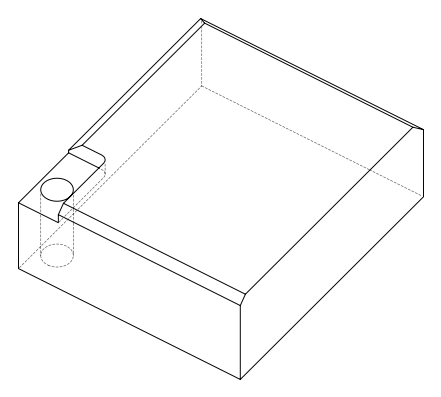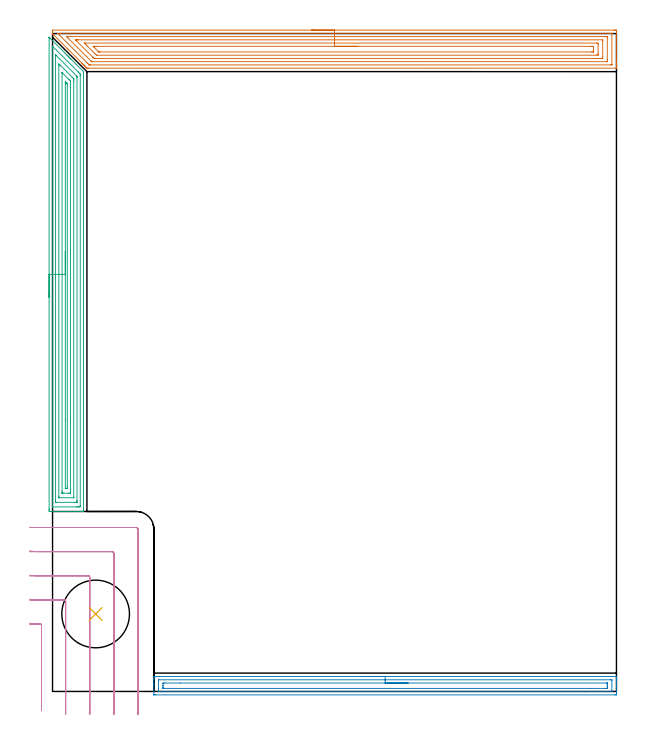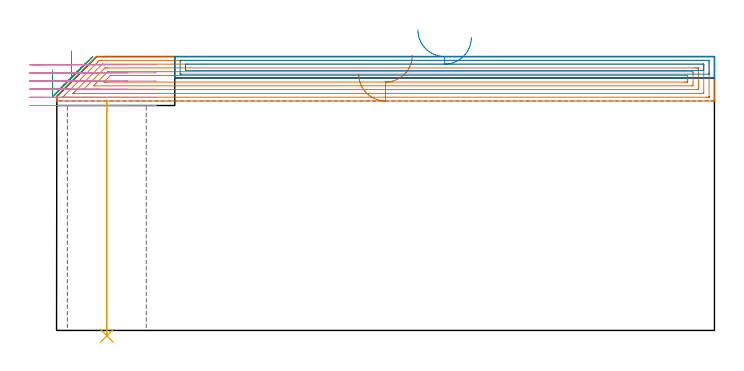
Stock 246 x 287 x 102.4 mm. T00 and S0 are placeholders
(PLAN: 5 operations, 2 tool changes, 32.9 min)
(1 AREA_MILL | FG_CHAMFER_SURFACE | UGT0205_001 | 11.83 min | 33887 mm3)
(2 AREA_MILL_1 | FG_CHAMFER_SURFACE_1 | UGT0205_001 | 5.06 min | 6624 mm3)
(3 AREA_MILL_2 | FG_CHAMFER_SURFACE_2 | UGT0205_001 | 9.8 min | 22972 mm3)
(4 MILL_CORNER_NOTCH_RECTANGULAR | CORNER_NOTCH_RECTANGULAR | UGT0201_103 | Follow Part, ap 3.5, ae 75% | 5.84 min | 62291 mm3)
(5 INDEXABLE_INSERT_DRILL_THROUGH_HOLE_FROM_SOLID | STEP1HOLE | NXT0302_030 | 0.36 min | 57454 mm3)
(TOOL UGT0205_001 | Chamfer Mill 20 x 3 x 45 deg. | D20 FL50 Z2)
(TOOL UGT0201_103 | End Mill 14 mm | D14 FL19 Z2)
(TOOL NXT0302_030 | Index. Insert Drill 29.5mm [880-D2950L32-03] | D29.5 PA176 FL89 Z2)
(OP 1 AREA_MILL)
G17 G21 G94 G90
T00 M6
G54
G17 G0 G90 X113. Y288.5 S1061 M3
G43 Z112.4 H0
Z95.8
G94 G1 X113.038 Z94.929 F250.
X113.152 Z94.064
X113.341 Z93.212
X113.603 Z92.38
X113.937 Z91.574
X114.34 Z90.8
X114.808 Z90.064
X115.34 Z89.372
X115.929 Z88.729
X116.572 Z88.14
X117.264 Z87.609
X118. Z87.14
X118.774 Z86.737
X119.58 Z86.403
X120.412 Z86.141
X121.264 Z85.952
X122.128 Z85.838
X123. Z85.8
X244.976
X245.383 Y288.499 Z85.801
X245.785 Y288.496 Z85.803
X245.99 Y288.492 Z85.805
X245.994 Y288.1 Z86.197
X246. Y287.493 Z86.804
Y275.54 Z98.755
Y274.933 Z99.361
Y274.391 Z99.906
Y274.056 Z100.24
Y273.513 Z100.783
Y273.178 Z101.117
Y272.507 Z101.793
Y272.205 Z102.094
X245.997 Y272.05 Z102.242
X245.99 Y271.902 Z102.388
X245.829 Y271.9 Z102.4
X15.803
X14.998 Y271.906 Z102.392
X14.99 Y271.911 Z102.387
X14.91 Y271.989 Z102.309
X14.598 Y272.3 Z101.996
X14.464 Y272.435 Z101.862
X14.298 Y272.601 Z101.697
X14.159 Y272.739 Z101.557
X14.017 Y272.882 Z101.416
X13.867 Y273.032 Z101.265
X13.72 Y273.178 Z101.118
X13.57 Y273.329 Z100.969
X13.435 Y273.464 Z100.834
X13.281 Y273.617 Z100.678
X13.124 Y273.775 Z100.523
X13.004 Y273.895 Z100.403
X12.842 Y274.056 Z100.239
X12.677 Y274.222 Z100.076
X12.573 Y274.326 Z99.972
X6.647 Y280.252 Z94.047
X0.554 Y286.344 Z87.952
X0.382 Y286.518 Z87.782
X0.32 Y286.58 Z87.72
X0.116 Y286.783 Z87.515
X0.022 Y286.879 Z87.418
X0.001 Y286.909 Z87.388
X0. Y287.287 Z87.012
Y288.1 Z86.195
Y288.268 Z86.028
X0.001 Y288.434 Z85.862
X0.003 Y288.491 Z85.805
X0.171 Y288.5 Z85.8
X123.
Y287.086 Z87.214
X242.842
X243.596 Y287.085 Z87.215
X243.737 Y287.084 Z87.216
X243.952 Y287.079 Z87.221
X243.991 Y287.073 Z87.227
X243.995 Y287.044 Z87.256
X243.997 Y287.012 Z87.288
X244. Y286.826 Z87.474
X243.999 Y273.526 Z100.774
X243.996 Y273.421 Z100.879
X243.991 Y273.351 Z100.949
X243.987 Y273.321 Z100.979
X243.457 Y273.315 Z100.985
X16.558 Y273.314 Z100.986
X16.181 Y273.317 Z100.983
X16.087 Y273.319 Z100.981
X16.045 Y273.321 Z100.979
X15.985 Y273.376 Z100.924
X15.804 Y273.549 Z100.751
X15.294 Y274.056 Z100.244
X14.91 Y274.439 Z99.861
X3.005 Y286.344 Z87.956
X2.404 Y286.948 Z87.352
X2.318 Y287.039 Z87.261
X2.29 Y287.07 Z87.23
X2.404 Y287.079 Z87.221
X2.547 Y287.082 Z87.218
X3.297 Y287.085 Z87.215
X3.436 Y287.086 Z87.214
X123.
Y285.671 Z88.629
X240.916
X241.605 Y285.667 Z88.633
X241.809 Y285.664 Z88.636
X241.99 Y285.648 Z88.652
X241.995 Y285.467 Z88.833
X241.999 Y285.281 Z89.019
X242. Y275.624 Z98.676
X241.996 Y274.933 Z99.367
X241.993 Y274.753 Z99.547
X241.984 Y274.735 Z99.565
X241.965 Y274.733 Z99.567
X241.914 Y274.73 Z99.57
X241.809 Y274.729 Z99.571
X17.382
X17.243 Y274.731 Z99.569
X17.132 Y274.735 Z99.565
X17.072 Y274.739 Z99.561
X17.051 Y274.758 Z99.542
X16.868 Y274.933 Z99.367
X16.697 Y275.102 Z99.198
X6.871 Y284.929 Z89.371
X6.337 Y285.467 Z88.833
X6.165 Y285.645 Z88.655
X6.148 Y285.665 Z88.635
X6.204 Y285.667 Z88.633
X6.315 Y285.67 Z88.63
X6.454 Y285.671 Z88.629
X6.662
X123.
Y284.257 Z90.043
X239.861
X239.936 Y284.256 Z90.044
X239.97 Y284.253 Z90.047
X239.985 Y284.251 Z90.049
X239.99 Y284.238 Z90.062
X239.994 Y284.138 Z90.162
X240. Y283.734 Z90.566
Y276.689 Z97.611
X239.993 Y276.261 Z98.039
X239.99 Y276.161 Z98.139
X239.87 Y276.15 Z98.15
X239.681 Y276.147 Z98.153
X239.13 Y276.144 Z98.156
X238.792 Y276.143 Z98.157
X19.038 Y276.144 Z98.156
X18.483 Y276.147 Z98.153
X18.139 Y276.15 Z98.15
X17.59 Y276.66 Z97.64
X17.56 Y276.689 Z97.611
X10.444 Y283.806 Z90.494
X10.143 Y284.117 Z90.183
X10.014 Y284.251 Z90.049
X10.082 Y284.252 Z90.048
X10.444 Y284.255 Z90.045
X10.782 Y284.257 Z90.043
X11.337
X123.
Y282.843 Z91.457
X237.333
X237.99 Y282.833 Z91.467
X237.999 Y282.189 Z92.111
Y278.444 Z95.856
X237.996 Y277.803 Z96.497
X237.99 Y277.567 Z96.733
X237.353 Y277.557 Z96.743
X19.377
X19.144 Y277.567 Z96.733
X18.483 Y278.216 Z96.084
X14.743 Y281.956 Z92.344
X14.017 Y282.686 Z91.614
X13.877 Y282.833 Z91.467
X14.008 Y282.842 Z91.458
X14.017 Y282.843 Z91.457
X123.
Y281.429 Z92.871
X234.663
X235.2 Y281.428 Z92.872
X235.556 Y281.426 Z92.874
X235.913 Y281.422 Z92.878
X235.99 Y281.411 Z92.889
X235.994 Y281.339 Z92.961
X235.998 Y281.223 Z93.077
X235.999 Y281.078 Z93.222
X236. Y280.642 Z93.658
Y279.764 Z94.536
X235.998 Y279.322 Z94.978
X235.995 Y279.104 Z95.196
X235.99 Y278.996 Z95.304
X235.987 Y278.978 Z95.322
X235.964 Y278.975 Z95.325
X235.912 Y278.973 Z95.327
X235.556 Y278.972 Z95.328
X235.02 Y278.971 Z95.329
X20.627
X20.27 Y278.973 Z95.327
X20.22 Y278.975 Z95.325
X20.192 Y278.978 Z95.322
X20.165 Y278.995 Z95.305
X20.05 Y279.104 Z95.196
X19.827 Y279.322 Z94.978
X18.07 Y281.078 Z93.222
X17.936 Y281.213 Z93.087
X17.831 Y281.321 Z92.979
X17.765 Y281.393 Z92.907
X17.739 Y281.422 Z92.878
X17.77 Y281.423 Z92.877
X18.128 Y281.427 Z92.873
X18.483 Y281.428 Z92.872
X19.02 Y281.429 Z92.871
X123.
X123.872 Z92.909
X124.737 Z93.023
X125.588 Z93.212
X126.42 Z93.474
X127.226 Z93.808
X128. Z94.211
X128.736 Z94.68
X129.428 Z95.211
X130.071 Z95.8
X130.66 Z96.443
X131.192 Z97.135
X131.66 Z97.871
X132.063 Z98.645
X132.397 Z99.451
X132.659 Z100.283
X132.848 Z101.135
X132.962 Z102.
X133. Z102.871
G0 Z112.4
M5
M2
(OP 2 AREA_MILL_1)
G17 G21 G94 G90
T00 M6
G54
G17 G0 G90 X135.1 Y6.5 S1061 M3
G43 Z112.4 H0
G94 G1 X135.138 Z111.528 F250.
X135.252 Z110.663
X135.441 Z109.812
X135.703 Z108.98
X136.037 Z108.174
X136.44 Z107.4
X136.908 Z106.664
X137.44 Z105.972
X138.029 Z105.329
X138.672 Z104.74
X139.364 Z104.208
X140.1 Z103.74
X140.874 Z103.337
X141.68 Z103.003
X142.512 Z102.741
X143.364 Z102.552
X144.228 Z102.438
X145.1 Z102.4
X245.852
X245.993 Y6.497 Z102.388
X246. Y6.491 Z102.381
Y6.189 Z102.088
Y5.734 Z101.633
Y5.148 Z101.043
Y3.09 Z98.987
Y2.503 Z98.397
Y1.912 Z97.808
Y-0.736 Z95.161
X245.997 Y-1.031 Z94.866
X245.991 Y-1.491 Z94.406
X245.875 Y-1.495 Z94.403
X245.406 Y-1.5 Z94.4
X44.794
X44.224 Y-1.499 Z94.399
X44.203 Y-1.496 Z94.401
X44.2 Y-1.463 Z94.434
Y2.5 Z98.395
Y3.09 Z98.987
Y3.383 Z99.279
Y5.148 Z101.043
Y5.734 Z101.633
Y6.189 Z102.088
Y6.491 Z102.381
X44.207 Y6.497 Z102.388
X44.348 Y6.5 Z102.4
X145.1
Y5.086 Z100.986
X243.623 Y5.085 Z100.985
X243.687
X243.99 Y5.075 Z100.975
X243.996 Y4.981 Z100.881
X244. Y4.775 Z100.675
X243.999 Y0.362 Z96.262
X243.99 Y-0.011 Z95.889
X243.977 Y-0.079 Z95.821
X243.933 Y-0.083 Z95.817
X243.83 Y-0.085 Z95.815
X46.577
X46.513
X46.21 Y-0.075 Z95.825
X46.204 Y0.019 Z95.919
X46.2 Y0.225 Z96.125
X46.201 Y4.638 Z100.538
X46.21 Y5.011 Z100.911
X46.223 Y5.079 Z100.979
X46.267 Y5.083 Z100.983
X46.37 Y5.085 Z100.985
X145.1 Y5.086 Z100.986
Y3.671 Z99.571
X241.84
X241.937 Y3.67 Z99.57
X241.971 Y3.667 Z99.567
X241.984 Y3.666 Z99.566
X241.99 Y3.646 Z99.546
X241.995 Y3.541 Z99.441
X241.999 Y3.383 Z99.283
X242. Y3.224 Z99.124
Y2.5 Z98.4
Y2.342 Z98.242
X241.996 Y1.617 Z97.517
X241.992 Y1.467 Z97.367
X241.976 Y1.335 Z97.235
X241.84 Y1.334 Z97.234
X241.239 Y1.329 Z97.229
X234.358 Y1.328 Z97.228
X48.36 Y1.329 Z97.229
X48.263 Y1.33 Z97.23
X48.229 Y1.333 Z97.233
X48.216 Y1.334 Z97.234
X48.21 Y1.354 Z97.254
X48.205 Y1.459 Z97.359
X48.201 Y1.617 Z97.517
X48.2 Y1.776 Z97.676
Y2.5 Z98.4
Y2.658 Z98.558
X48.204 Y3.383 Z99.283
X48.208 Y3.533 Z99.433
X48.224 Y3.665 Z99.565
X48.36 Y3.666 Z99.566
X48.961 Y3.671 Z99.571
X55.805 Y3.672 Z99.572
X145.1 Y3.671 Z99.571
X145.972 Z99.61
X146.836 Z99.723
X147.688 Z99.912
X148.52 Z100.175
X149.326 Z100.508
X150.1 Z100.911
X150.836 Z101.38
X151.528 Z101.911
X152.171 Z102.5
X152.76 Z103.144
X153.292 Z103.836
X153.76 Z104.571
X154.163 Z105.345
X154.497 Z106.151
X154.759 Z106.983
X154.948 Z107.835
X155.062 Z108.7
X155.1 Z109.571
G0 Z112.4
M5
M2
(OP 3 AREA_MILL_2)
G17 G21 G94 G90
T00 M6
G54
G17 G0 G90 X-1.5 Y171.95 S1061 M3
G43 Z112.4 H0
Z97.4
G94 G1 Y171.988 Z96.528 F250.
Y172.102 Z95.664
Y172.291 Z94.812
Y172.553 Z93.98
Y172.887 Z93.174
Y173.29 Z92.4
Y173.758 Z91.664
Y174.29 Z90.972
Y174.879 Z90.329
Y175.522 Z89.74
Y176.214 Z89.208
Y176.95 Z88.74
Y177.724 Z88.337
Y178.53 Z88.003
Y179.362 Z87.741
Y180.213 Z87.552
Y181.078 Z87.438
Y181.95 Z87.4
X-1.499 Y285.367 Z87.401
Y285.373
X-1.495 Y285.383 Z87.404
X-1.491 Y285.384 Z87.408
X-1.468 Y285.367 Z87.431
X-1.051 Y284.952 Z87.847
X5.202 Y278.698 Z94.102
X5.559 Y278.342 Z94.456
X6.047 Y277.853 Z94.947
X6.282 Y277.619 Z95.18
X6.441 Y277.462 Z95.336
X6.594 Y277.307 Z95.492
X6.729 Y277.172 Z95.627
X6.881 Y277.021 Z95.777
X7.029 Y276.872 Z95.926
X7.177 Y276.724 Z96.074
X7.322 Y276.58 Z96.218
X7.463 Y276.438 Z96.361
X7.624 Y276.277 Z96.521
X7.763 Y276.139 Z96.658
X7.898 Y276.003 Z96.795
X8.071 Y275.83 Z96.968
X13.435 Y270.466 Z102.334
X13.492 Y270.403 Z102.391
X13.493 Y270.397 Z102.392
X13.5 Y269.572 Z102.4
Y78.681
X13.497 Y78.507 Z102.388
Y78.506 Z102.387
X13.135 Y78.5 Z102.035
X12.885 Z101.784
X12.169 Z101.064
X10.93 Z99.827
X9.525 Z98.421
X-0.431 Z88.466
X-1.051 Y78.502 Z87.847
X-1.265 Y78.505 Z87.633
X-1.492 Y78.51 Z87.406
X-1.495 Y78.678 Z87.403
X-1.499 Y79.129 Z87.401
X-1.5 Y79.585 Z87.4
Y181.95
X-0.086 Z88.814
X-0.085 Y281.11 Z88.815
X-0.079 Y281.515 Z88.821
X-0.06 Y281.501 Z88.84
X-0.02 Y281.467 Z88.88
X0.017 Y281.432 Z88.917
X11.288 Y270.162 Z100.188
X11.874 Y269.572 Z100.774
X12.073 Y269.366 Z100.973
X12.079 Y269.167 Z100.979
X12.085 Y268.763 Z100.985
Y268.678
Y81.002
X12.084 Y80.917 Z100.984
X12.079 Y80.522 Z100.979
X11.692 Y80.507 Z100.592
X11.288 Y80.502 Z100.188
X10.817 Y80.5 Z99.717
X10.407 Z99.307
X0.014 Y80.501 Z88.914
X-0.02 Y80.502 Z88.88
X-0.055 Y80.506 Z88.845
X-0.078 Y80.509 Z88.822
X-0.079 Y80.537 Z88.821
X-0.085 Y80.831 Z88.815
X-0.086 Y181.95 Z88.814
X1.328 Z90.228
X1.329 Y276.993 Z90.229
X1.332 Y277.619 Z90.232
X1.334 Y277.652 Z90.234
Y277.654
X1.378 Y277.619 Z90.278
X1.593 Y277.406 Z90.493
X10.407 Y268.594 Z99.307
X10.606 Y268.391 Z99.506
X10.654 Y268.338 Z99.554
X10.663 Y268.326 Z99.563
X10.666 Y268.296 Z99.566
X10.669 Y268.231 Z99.569
X10.671 Y268.052 Z99.571
Y267.783
Y83.33
X10.669 Y82.705 Z99.569
X10.667 Y82.571 Z99.567
X10.665 Y82.513 Z99.565
X10.603 Y82.506 Z99.503
X10.407 Y82.503 Z99.307
X9.727 Y82.5 Z98.627
X9.525 Z98.425
X1.795 Z90.695
X1.593 Y82.503 Z90.493
X1.392 Y82.508 Z90.292
X1.34 Y82.51 Z90.24
X1.335 Y82.545 Z90.235
X1.332 Y82.616 Z90.232
X1.33 Y82.705 Z90.23
X1.329 Y82.974 Z90.229
X1.328 Y83.599 Z90.228
Y181.95
X2.743 Z91.643
X2.744 Y272.875 Z91.644
X2.745 Y273.148 Z91.645
X2.75 Y273.763 Z91.65
X3.356 Y273.193 Z92.256
X3.403 Y273.148 Z92.303
X8.768 Y267.783 Z97.668
X8.895 Y267.655 Z97.795
X9.16 Y267.383 Z98.06
X9.237 Y267.303 Z98.137
X9.251 Y267.274 Z98.151
X9.253 Y267.238 Z98.153
X9.256 Y267.163 Z98.156
X9.257 Y266.889 Z98.157
Y266.267
Y84.765
X9.255 Y84.558 Z98.155
X9.253 Y84.523 Z98.153
X9.25 Y84.511 Z98.15
X9.244 Y84.508 Z98.144
X9.19 Y84.503 Z98.09
X9.081 Y84.501 Z97.981
X2.918 Z91.818
X2.811 Y84.502 Z91.711
X2.757 Y84.506 Z91.657
X2.749 Y84.509 Z91.649
X2.746 Y84.514 Z91.646
X2.744 Y84.536 Z91.644
X2.743 Y84.641 Z91.643
Y85.115
Y181.95
X4.157 Z93.057
X4.158 Y269.735 Z93.058
X4.162 Y269.898 Z93.062
X4.164 Y269.929 Z93.064
X4.17 Y269.926 Z93.07
X4.196 Y269.904 Z93.096
X4.237 Y269.864 Z93.137
X7.211 Y266.889 Z96.111
X7.763 Y266.327 Z96.663
X7.836 Y266.236 Z96.736
X7.841 Y266.077 Z96.741
X7.842 Y265.995 Z96.742
X7.843 Y87.012 Z96.743
X7.841 Y86.849 Z96.741
X7.836 Y86.527 Z96.736
X7.822 Y86.509 Z96.722
X7.804 Y86.505 Z96.704
X7.763 Y86.502 Z96.663
X7.547 Y86.5 Z96.447
X6.881 Z95.781
X4.903 Z93.803
X4.237 Y86.502 Z93.137
X4.193 Y86.504 Z93.093
X4.171 Y86.509 Z93.071
X4.164 Y86.515 Z93.064
X4.161 Y86.604 Z93.061
X4.158 Y86.93 Z93.058
X4.157 Y87.094 Z93.057
Y181.95
X5.571 Z94.471
Y265.101
X5.573 Y265.535 Z94.473
X5.577 Y265.995 Z94.477
X5.578 Y266.055 Z94.478
X5.649 Y265.995 Z94.549
X6. Y265.65 Z94.9
X6.272 Y265.376 Z95.172
X6.408 Y265.234 Z95.308
X6.422 Y265.218 Z95.322
X6.425 Y265.201 Z95.325
X6.427 Y265.163 Z95.327
X6.428 Y265.101 Z95.328
X6.429 Y264.666 Z95.329
Y89.423
X6.427 Y88.964 Z95.327
X6.423 Y88.534 Z95.323
X6.422 Y88.51 Z95.322
X6.399 Y88.507 Z95.299
X6.343 Y88.503 Z95.243
X6.228 Y88.501 Z95.128
X6. Y88.5 Z94.9
X5.575 Y88.501 Z94.475
X5.573 Y88.503 Z94.473
X5.572 Y88.504 Z94.472
X5.571 Y118.321 Z94.471
Y181.95
Y182.822 Z94.509
Y183.686 Z94.623
Y184.538 Z94.812
Y185.37 Z95.074
Y186.176 Z95.408
Y186.95 Z95.811
Y187.686 Z96.28
Y188.378 Z96.811
Y189.021 Z97.4
Y189.61 Z98.043
Y190.141 Z98.735
Y190.61 Z99.471
Y191.013 Z100.245
Y191.347 Z101.051
Y191.609 Z101.883
Y191.798 Z102.735
Y191.912 Z103.6
Y191.95 Z104.471
G0 Z112.4
M5
M2
(OP 4 MILL_CORNER_NOTCH_RECTANGULAR)
G17 G21 G94 G90
T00 M6
G54
G17 G0 G90 X-4.8 Y-8.095 S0 M3
G43 Z112.4 H0
Z99.35
G94 G1 Y-5.095 F250.
Y28.804 F500.
G3 X-5.496 Y29.5 R0.7
G1 X-6.325
G2 X-7. Y29.505 R42.
G1 X-10. Y29.554 F250.
G0 Z112.4
X5.7 Y-10.
Z99.35
G1 Y-7.
Y39.304 F500.
G3 X5.004 Y40. R0.7
G1 X-6.325
G2 X-7. Y40.007 R31.5
G1 X-9.999 Y40.072 F250.
G0 Z112.4
X16.2 Y-10.
Z99.35
G1 Y-7.
Y49.804 F500.
G3 X15.504 Y50.5 R0.7
G1 X-6.325
G2 X-7. Y50.511 R21.
G1 X-9.998 Y50.607 F250.
G0 Z112.4
X26.7 Y-10.
Z99.35
G1 Y-7.
Y60.304 F500.
G3 X26.003 Y61. R0.7
G1 X-6.325
G2 X-7. Y61.022 R10.5
G1 X-9.994 Y61.215 F250.
G0 Z112.4
X37.2 Y-10.
Z99.35
G1 Y-7.
Y70.803 F500.
G3 X36.503 Y71.5 R0.7
G1 X-6.325
X-9.325 F250.
G0 Z112.4
X-4.8 Y-8.095
Z96.3
G1 Y-5.095
Y28.804 F500.
G3 X-5.496 Y29.5 R0.7
G1 X-6.35
G2 X-7. Y29.505 R42.
G1 X-10. Y29.551 F250.
G0 Z112.4
X5.7 Y-10.
Z96.3
G1 Y-7.
Y39.304 F500.
G3 X5.004 Y40. R0.7
G1 X-6.35
G2 X-7. Y40.007 R31.5
G1 X-9.999 Y40.069 F250.
G0 Z112.4
X16.2 Y-10.
Z96.3
G1 Y-7.
Y49.804 F500.
G3 X15.504 Y50.5 R0.7
G1 X-6.35
G2 X-7. Y50.51 R21.
G1 X-9.999 Y50.603 F250.
G0 Z112.4
X26.7 Y-10.
Z96.3
G1 Y-7.
Y60.303 F500.
G3 X26.003 Y61. R0.7
G1 X-6.35
G2 X-7. Y61.02 R10.5
G1 X-9.994 Y61.206 F250.
G0 Z112.4
X37.2 Y-10.
Z96.3
G1 Y-7.
Y70.803 F500.
G3 X36.503 Y71.5 R0.7
G1 X-6.35
X-9.35 F250.
G0 Z112.4
X-4.8 Y-8.095
Z93.25
G1 Y-5.095
Y28.804 F500.
G3 X-5.496 Y29.5 R0.7
G1 X-7.
X-10. F250.
G0 Z112.4
X5.7 Y-10.
Z93.25
G1 Y-7.
Y39.304 F500.
G3 X5.004 Y40. R0.7
G1 X-5.496
X-7.
X-10. F250.
G0 Z112.4
X16.2 Y-10.
Z93.25
G1 Y-7.
Y49.804 F500.
G3 X15.504 Y50.5 R0.7
G1 X5.004
X-7.
X-10. F250.
G0 Z112.4
X26.7 Y-10.
Z93.25
G1 Y-7.
Y60.304 F500.
G3 X26.003 Y61. R0.7
G1 X15.504
X-7.
X-10. Y61.001 F250.
G0 Z112.4
X37.2 Y-10.
Z93.25
G1 Y-7.
Y70.803 F500.
G3 X36.503 Y71.5 R0.7
G1 X-6.997
X-9.997 F250.
G0 Z112.4
X-4.8 Y-8.095
Z90.2
G1 Y-5.095
Y28.804 F500.
G3 X-5.496 Y29.5 R0.7
G1 X-7.
X-10. F250.
G0 Z112.4
X5.7 Y-10.
Z90.2
G1 Y-7.
Y39.304 F500.
G3 X5.004 Y40. R0.7
G1 X-7.
X-10. F250.
G0 Z112.4
X16.2 Y-10.
Z90.2
G1 Y-7.
Y49.804 F500.
G3 X15.504 Y50.5 R0.7
G1 X-7.
X-10. F250.
G0 Z112.4
X26.7 Y-10.
Z90.2
G1 Y-7.
Y60.303 F500.
G3 X26.004 Y61. R0.7
G1 X-7.
X-10. F250.
G0 Z112.4
X37.2 Y-10.
Z90.2
G1 Y-7.
Y70.803 F500.
G3 X36.503 Y71.5 R0.7
G1 X-7.
X-10. F250.
G0 Z112.4
X-4.8 Y-8.095
Z87.15
G1 Y-5.095
Y28.804 F500.
G3 X-5.496 Y29.5 R0.7
G1 X-7.
X-10. F250.
G0 Z112.4
X5.7 Y-10.
Z87.15
G1 Y-7.
Y39.304 F500.
G3 X5.004 Y40. R0.7
G1 X-7.
X-10. F250.
G0 Z112.4
X16.2 Y-10.
Z87.15
G1 Y-7.
Y49.804 F500.
G3 X15.504 Y50.5 R0.7
G1 X-7.
X-10. F250.
G0 Z112.4
X26.7 Y-10.
Z87.15
G1 Y-7.
Y60.304 F500.
G3 X26.003 Y61. R0.7
G1 X-7.
X-10. F250.
G0 Z112.4
X37.2 Y-10.
Z87.15
G1 Y-7.
Y70.803 F500.
G3 X36.503 Y71.5 R0.7
G1 X-7.
X-10. F250.
G0 Z112.4
X-4.8 Y-8.095
Z84.1
G1 Y-5.095
Y28.804 F500.
G3 X-5.496 Y29.5 R0.7
G1 X-7.
X-10. F250.
G0 Z112.4
X5.7 Y-10.
Z84.1
G1 Y-7.
Y39.304 F500.
G3 X5.004 Y40. R0.7
G1 X-7.
X-10. F250.
G0 Z112.4
X16.2 Y-10.
Z84.1
G1 Y-7.
Y49.804 F500.
G3 X15.504 Y50.5 R0.7
G1 X-7.
X-10. F250.
G0 Z112.4
X26.7 Y-10.
Z84.1
G1 Y-7.
Y60.303 F500.
G3 X26.003 Y61. R0.7
G1 X-7.
X-10. F250.
G0 Z112.4
X37.2 Y-10.
Z84.1
G1 Y-7.
Y70.803 F500.
G3 X36.503 Y71.5 R0.7
G1 X-7.
X-10. F250.
G0 Z112.4
M5
M2
(OP 5 INDEXABLE_INSERT_DRILL_THROUGH_HOLE_FROM_SOLID)
G17 G21 G94 G90
T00 M6
G54
G17 G0 G90 X18.8 Y33.8 S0 M3
G43 Z112.4 H1
G94 G81 G98 Z-2.015 F250. R86.1
G80
M5
M2
